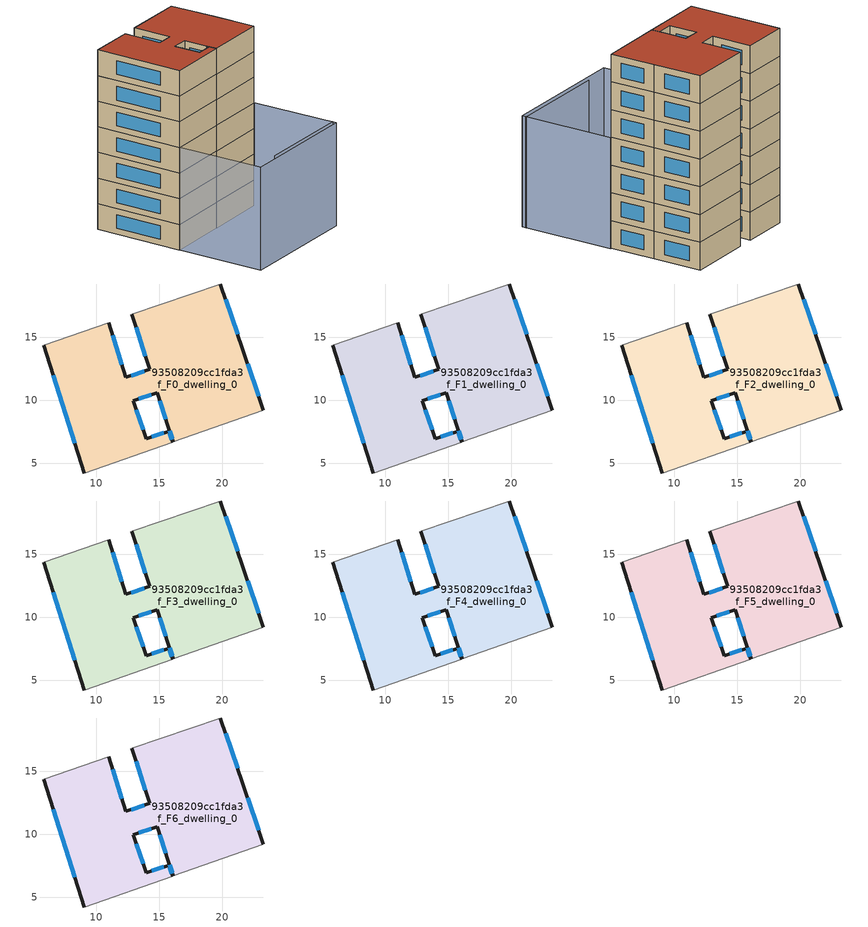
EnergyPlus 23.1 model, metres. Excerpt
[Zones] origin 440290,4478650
93508209cc1fda3f_F0_dwelling_0
 floor ground (EU_floor_Construction): 19.84,19.25 21.62,14.04 23.26,9.21 16.11,6.71 15.71,7.86 15.69,7.85 14.81,10.61 12.92,9.97 13.97,6.96 15.76,7.56 16.07,6.69 9.04,4.24 5.8,14.4 11,16.17 12.34,11.82 14.22,12.47 12.82,16.83 z0
 wall outside (EU_wall_Construction): 23.26,9.21 21.62,14.04 19.84,19.25 / 16.07,6.69 15.76,7.56 13.97,6.96 12.92,9.97 14.81,10.61 15.69,7.85 15.71,7.86 16.11,6.71 / 5.8,14.4 9.04,4.24 / 12.82,16.83 14.22,12.47 12.34,11.82 11,16.17 z0:3
 wall adiabatic (EU_wall_Construction): 19.84,19.25 12.82,16.83 / 16.11,6.71 23.26,9.21 / 9.04,4.24 16.07,6.69 / 11,16.17 5.8,14.4 z0:3
 window (EU_Window_Construction): 21.2,15.26 20.26,18.03 / 22.88,10.34 22,12.91 / 15.81,7.59 16.02,6.98 / 15.02,9.96 15.49,8.5 / 13.36,10.12 14.37,10.46 / 13.72,7.66 13.17,9.26 / 15.34,7.42 14.39,7.1 / 15.99,6.89 15.83,7.36 / 6.56,12.02 8.28,6.61 / 12.03,12.84 11.31,15.16 / 13.78,12.32 12.78,11.98 / 13.14,15.81 13.89,13.49 z0.7:2.3
93508209cc1fda3f_F1_dwelling_0
 floor to 93508209cc1fda3f_F0_dwelling_0 (EU_floor_Construction): 19.84,19.25 21.62,14.04 23.26,9.21 16.11,6.71 15.71,7.86 15.69,7.85 14.81,10.61 12.92,9.97 13.97,6.96 15.76,7.56 16.07,6.69 9.04,4.24 5.8,14.4 11,16.17 12.34,11.82 14.22,12.47 12.81,16.83 z3
 wall outside (EU_wall_Construction): 23.26,9.21 21.62,14.04 19.84,19.25 / 16.07,6.69 15.76,7.56 13.97,6.96 12.92,9.97 14.81,10.61 15.69,7.85 15.71,7.86 16.11,6.71 / 5.8,14.4 9.04,4.24 / 12.82,16.83 14.22,12.47 12.34,11.82 11,16.17 z3:6
 wall adiabatic (EU_wall_Construction): 19.84,19.25 12.82,16.83 / 16.11,6.71 23.26,9.21 / 9.04,4.24 16.07,6.69 / 11,16.17 5.8,14.4 z3:6
 window (EU_Window_Construction): 21.2,15.26 20.26,18.03 / 22.88,10.34 22,12.91 / 15.81,7.59 16.02,6.98 / 15.02,9.96 15.49,8.5 / 13.36,10.12 14.37,10.46 / 13.72,7.66 13.17,9.26 / 15.34,7.42 14.39,7.1 / 15.99,6.89 15.83,7.36 / 6.56,12.02 8.28,6.61 / 12.03,12.84 11.31,15.16 / 13.78,12.32 12.78,11.98 / 13.14,15.81 13.89,13.49 z3.7:5.3
93508209cc1fda3f_F2_dwelling_0
 floor to 93508209cc1fda3f_F1_dwelling_0 (EU_floor_Construction): 19.84,19.25 21.62,14.04 23.26,9.21 16.11,6.71 15.71,7.86 15.69,7.85 14.81,10.61 12.92,9.97 13.97,6.96 15.76,7.56 16.07,6.69 9.04,4.24 5.8,14.4 11,16.17 12.34,11.82 14.22,12.47 12.81,16.83 z6
 wall outside (EU_wall_Construction): 23.26,9.21 21.62,14.04 19.84,19.25 / 16.07,6.69 15.76,7.56 13.97,6.96 12.92,9.97 14.81,10.61 15.69,7.85 15.71,7.86 16.11,6.71 / 5.8,14.4 9.04,4.24 / 12.82,16.83 14.22,12.47 12.34,11.82 11,16.17 z6:9
 wall adiabatic (EU_wall_Construction): 19.84,19.25 12.82,16.83 / 16.11,6.71 23.26,9.21 / 9.04,4.24 16.07,6.69 / 11,16.17 5.8,14.4 z6:9
 window (EU_Window_Construction): 21.2,15.26 20.26,18.03 / 22.88,10.34 22,12.91 / 15.81,7.59 16.02,6.98 / 15.02,9.96 15.49,8.5 / 13.36,10.12 14.37,10.46 / 13.72,7.66 13.17,9.26 / 15.34,7.42 14.39,7.1 / 15.99,6.89 15.83,7.36 / 6.56,12.02 8.28,6.61 / 12.03,12.84 11.31,15.16 / 13.78,12.32 12.78,11.98 / 13.14,15.81 13.89,13.49 z6.7:8.3
93508209cc1fda3f_F3_dwelling_0
 floor to 93508209cc1fda3f_F2_dwelling_0 (EU_floor_Construction): 19.84,19.25 21.62,14.04 23.26,9.21 16.11,6.71 15.71,7.86 15.69,7.85 14.81,10.61 12.92,9.97 13.97,6.96 15.76,7.56 16.07,6.69 9.04,4.24 5.8,14.4 11,16.17 12.34,11.82 14.22,12.47 12.81,16.83 z9
 wall outside (EU_wall_Construction): 23.26,9.21 21.62,14.04 19.84,19.25 / 16.07,6.69 15.76,7.56 13.97,6.96 12.92,9.97 14.81,10.61 15.69,7.85 15.71,7.86 16.11,6.71 / 5.8,14.4 9.04,4.24 / 12.82,16.83 14.22,12.47 12.34,11.82 11,16.17 z9:12
 wall adiabatic (EU_wall_Construction): 19.84,19.25 12.82,16.83 / 16.11,6.71 23.26,9.21 / 9.04,4.24 16.07,6.69 / 11,16.17 5.8,14.4 z9:12
 window (EU_Window_Construction): 21.2,15.26 20.26,18.03 / 22.88,10.34 22,12.91 / 15.81,7.59 16.02,6.98 / 15.02,9.96 15.49,8.5 / 13.36,10.12 14.37,10.46 / 13.72,7.66 13.17,9.26 / 15.34,7.42 14.39,7.1 / 15.99,6.89 15.83,7.36 / 6.56,12.02 8.28,6.61 / 12.03,12.84 11.31,15.16 / 13.78,12.32 12.78,11.98 / 13.14,15.81 13.89,13.49 z9.7:11.3
93508209cc1fda3f_F4_dwelling_0
 floor to 93508209cc1fda3f_F3_dwelling_0 (EU_floor_Construction): 19.84,19.25 21.62,14.04 23.26,9.21 16.11,6.71 15.71,7.86 15.69,7.85 14.81,10.61 12.92,9.97 13.97,6.96 15.76,7.56 16.07,6.69 9.04,4.24 5.8,14.4 11,16.17 12.34,11.82 14.22,12.47 12.81,16.83 z12
 wall outside (EU_wall_Construction): 23.26,9.21 21.62,14.04 19.84,19.25 / 16.07,6.69 15.76,7.56 13.97,6.96 12.92,9.97 14.81,10.61 15.69,7.85 15.71,7.86 16.11,6.71 / 5.8,14.4 9.04,4.24 / 12.82,16.83 14.22,12.47 12.34,11.82 11,16.17 z12:15
 wall adiabatic (EU_wall_Construction): 19.84,19.25 12.82,16.83 / 16.11,6.71 23.26,9.21 / 9.04,4.24 16.07,6.69 / 11,16.17 5.8,14.4 z12:15
 window (EU_Window_Construction): 21.2,15.26 20.26,18.03 / 22.88,10.34 22,12.91 / 15.81,7.59 16.02,6.98 / 15.02,9.96 15.49,8.5 / 13.36,10.12 14.37,10.46 / 13.72,7.66 13.17,9.26 / 15.34,7.42 14.39,7.1 / 15.99,6.89 15.83,7.36 / 6.56,12.02 8.28,6.61 / 12.03,12.84 11.31,15.16 / 13.78,12.32 12.78,11.98 / 13.14,15.81 13.89,13.49 z12.7:14.3
93508209cc1fda3f_F5_dwelling_0
 floor to 93508209cc1fda3f_F4_dwelling_0 (EU_floor_Construction): 19.84,19.25 21.62,14.04 23.26,9.21 16.11,6.71 15.71,7.86 15.69,7.85 14.81,10.61 12.92,9.97 13.97,6.96 15.76,7.56 16.07,6.69 9.04,4.24 5.8,14.4 11,16.17 12.34,11.82 14.22,12.47 12.81,16.83 z15
 wall outside (EU_wall_Construction): 23.26,9.21 21.62,14.04 19.84,19.25 / 16.07,6.69 15.76,7.56 13.97,6.96 12.92,9.97 14.81,10.61 15.69,7.85 15.71,7.86 16.11,6.71 / 5.8,14.4 9.04,4.24 / 12.82,16.83 14.22,12.47 12.34,11.82 11,16.17 z15:18
 wall adiabatic (EU_wall_Construction): 19.84,19.25 12.82,16.83 / 16.11,6.71 23.26,9.21 / 9.04,4.24 16.07,6.69 / 11,16.17 5.8,14.4 z15:18
 window (EU_Window_Construction): 21.2,15.26 20.26,18.03 / 22.88,10.34 22,12.91 / 15.81,7.59 16.02,6.98 / 15.02,9.96 15.49,8.5 / 13.36,10.12 14.37,10.46 / 13.72,7.66 13.17,9.26 / 15.34,7.42 14.39,7.1 / 15.99,6.89 15.83,7.36 / 6.56,12.02 8.28,6.61 / 12.03,12.84 11.31,15.16 / 13.78,12.32 12.78,11.98 / 13.14,15.81 13.89,13.49 z15.7:17.3
93508209cc1fda3f_F6_dwelling_0
 floor to 93508209cc1fda3f_F5_dwelling_0 (EU_floor_Construction): 19.84,19.25 21.62,14.04 23.26,9.21 16.11,6.71 15.71,7.86 15.69,7.85 14.81,10.61 12.92,9.97 13.97,6.96 15.76,7.56 16.07,6.69 9.04,4.24 5.8,14.4 11,16.17 12.34,11.82 14.22,12.47 12.81,16.83 z18
 wall outside (EU_wall_Construction): 23.26,9.21 21.62,14.04 19.84,19.25 / 16.07,6.69 15.76,7.56 13.97,6.96 12.92,9.97 14.81,10.61 15.69,7.85 15.71,7.86 16.11,6.71 / 5.8,14.4 9.04,4.24 / 12.82,16.83 14.22,12.47 12.34,11.82 11,16.17 z18:21
 wall adiabatic (EU_wall_Construction): 19.84,19.25 12.82,16.83 / 16.11,6.71 23.26,9.21 / 9.04,4.24 16.07,6.69 / 11,16.17 5.8,14.4 z18:21
 window (EU_Window_Construction): 21.2,15.26 20.26,18.03 / 22.88,10.34 22,12.91 / 15.81,7.59 16.02,6.98 / 15.02,9.96 15.49,8.5 / 13.36,10.12 14.37,10.46 / 13.72,7.66 13.17,9.26 / 15.34,7.42 14.39,7.1 / 15.99,6.89 15.83,7.36 / 6.56,12.02 8.28,6.61 / 12.03,12.84 11.31,15.16 / 13.78,12.32 12.78,11.98 / 13.14,15.81 13.89,13.49 z18.7:20.3
 roof outside (EU_roof_Construction): 23.26,9.21 21.62,14.04 19.84,19.25 12.82,16.83 14.22,12.47 12.34,11.82 11,16.17 5.8,14.4 9.04,4.24 16.07,6.69 15.76,7.56 13.97,6.96 12.92,9.97 14.81,10.61 15.69,7.85 15.71,7.86 16.11,6.71 z21
shading: 15.63,-4 26.59,-0.32 / 12.4,-5.65 9,4.36 / 9,4.36 23.31,9.22 / 23.31,9.22 26.71,-0.78 / 26.71,-0.78 12.4,-5.65 z0:12
[Building]
EU S2 Campaign: North Axis=0; Terrain=City; Solar Distribution=FullExterior
[Site:Location]
Madrid: Latitude=40.5; Longitude=-3.5; Time Zone=1; Elevation=609
[SizingPeriod:WeatherFileDays]
AnnualSizingPeriod: Begin Month=1; Begin Day of Month=1; End Month=12; End Day of Month=31; Day of Week for Start Day=Monday; Use Weather File Daylight Saving Period=No; Use Weather File Rain and Snow Indicators=No
[MATERIAL]
EU_InternalMass_Material: Roughness=MediumRough; Thickness=0.1; Conductivity=1; Density=1800; Specific Heat=900; Thermal Absorptance=0.9; Solar Absorptance=0.7; Visible Absorptance=0.7
[MATERIAL:NOMASS] Roughness=MediumRough; Thermal Absorptance=0.9; Solar Absorptance=0.7; Visible Absorptance=0.7
Name | Thermal Resistance
EU_wall_NoMass | 0.419739
EU_roof_NoMass | 0.352165
EU_floor_NoMass | 0.608284
[WINDOWMATERIAL:SIMPLEGLAZINGSYSTEM]
EU_Window_SimpleGlazing: UFactor=4.8352; Solar Heat Gain Coefficient=0.85; Visible Transmittance=0.85
[CONSTRUCTION]
EU_wall_Construction: EU_wall_NoMass
EU_roof_Construction: EU_roof_NoMass
EU_floor_Construction: EU_floor_NoMass
EU_Window_Construction: EU_Window_SimpleGlazing
EU_InternalMass_Construction: EU_InternalMass_Material
[ZONE] Type=1; Multiplier=1; Ceiling Height=autocalculate; Volume=431.543; Floor Area=autocalculate; Part of Total Floor Area=Yes
93508209cc1fda3f_F0_dwelling_0; 93508209cc1fda3f_F1_dwelling_0; 93508209cc1fda3f_F2_dwelling_0; 93508209cc1fda3f_F3_dwelling_0; 93508209cc1fda3f_F4_dwelling_0; 93508209cc1fda3f_F5_dwelling_0; 93508209cc1fda3f_F6_dwelling_0
[INTERNALMASS] Construction=EU_InternalMass_Construction; Surface Area=143.848
Name | Zone or ZoneList
93508209cc1fda3f_F0_dwelling_0_EU_InternalMass | 93508209cc1fda3f_F0_dwelling_0
93508209cc1fda3f_F1_dwelling_0_EU_InternalMass | 93508209cc1fda3f_F1_dwelling_0
93508209cc1fda3f_F2_dwelling_0_EU_InternalMass | 93508209cc1fda3f_F2_dwelling_0
93508209cc1fda3f_F3_dwelling_0_EU_InternalMass | 93508209cc1fda3f_F3_dwelling_0
93508209cc1fda3f_F4_dwelling_0_EU_InternalMass | 93508209cc1fda3f_F4_dwelling_0
93508209cc1fda3f_F5_dwelling_0_EU_InternalMass | 93508209cc1fda3f_F5_dwelling_0
93508209cc1fda3f_F6_dwelling_0_EU_InternalMass | 93508209cc1fda3f_F6_dwelling_0
[OTHEREQUIPMENT] Fuel Type=Electricity; Design Level Calculation Method=Watts/Area; Power per Zone Floor Area=1; Fraction Latent=0; Fraction Radiant=0; Fraction Lost=0; Carbon Dioxide Generation Rate=0; EndUse Subcategory=EU_Step8_InternalGains
Name | Zone or ZoneList or Space or SpaceList | Schedule
EU_Step8_InternalGain_93508209cc1fda3f_F0_dwelling_0_f000 | 93508209cc1fda3f_F0_dwelling_0 | EU_Step8_GainSchedule_93508209cc1fda3f_F0_dwelling_0_f000
EU_Step8_InternalGain_93508209cc1fda3f_F1_dwelling_0_f000 | 93508209cc1fda3f_F1_dwelling_0 | EU_Step8_GainSchedule_93508209cc1fda3f_F1_dwelling_0_f000
EU_Step8_InternalGain_93508209cc1fda3f_F2_dwelling_0_f000 | 93508209cc1fda3f_F2_dwelling_0 | EU_Step8_GainSchedule_93508209cc1fda3f_F2_dwelling_0_f000
EU_Step8_InternalGain_93508209cc1fda3f_F3_dwelling_0_f000 | 93508209cc1fda3f_F3_dwelling_0 | EU_Step8_GainSchedule_93508209cc1fda3f_F3_dwelling_0_f000
EU_Step8_InternalGain_93508209cc1fda3f_F4_dwelling_0_f000 | 93508209cc1fda3f_F4_dwelling_0 | EU_Step8_GainSchedule_93508209cc1fda3f_F4_dwelling_0_f000
EU_Step8_InternalGain_93508209cc1fda3f_F5_dwelling_0_f000 | 93508209cc1fda3f_F5_dwelling_0 | EU_Step8_GainSchedule_93508209cc1fda3f_F5_dwelling_0_f000
EU_Step8_InternalGain_93508209cc1fda3f_F6_dwelling_0_f000 | 93508209cc1fda3f_F6_dwelling_0 | EU_Step8_GainSchedule_93508209cc1fda3f_F6_dwelling_0_f000
[ZONEVENTILATION:DESIGNFLOWRATE] Schedule=EU_AlwaysOn; Design Flow Rate Calculation Method=AirChanges/Hour; Air Changes per Hour=0.703302; Ventilation Type=Natural; Fan Pressure Rise=0; Fan Total Efficiency=1; Constant Term Coefficient=1; Temperature Term Coefficient=0; Velocity Term Coefficient=0; Velocity Squared Term Coefficient=0; Minimum Indoor Temperature=-100; Maximum Indoor Temperature=100; Delta Temperature=-100; Minimum Outdoor Temperature=-100; Maximum Outdoor Temperature=100; Maximum Wind Speed=40
Name | Zone or ZoneList or Space or SpaceList
EU_ConstantAir_93508209cc1fda3f_F0_dwelling_0 | 93508209cc1fda3f_F0_dwelling_0
EU_ConstantAir_93508209cc1fda3f_F1_dwelling_0 | 93508209cc1fda3f_F1_dwelling_0
EU_ConstantAir_93508209cc1fda3f_F2_dwelling_0 | 93508209cc1fda3f_F2_dwelling_0
EU_ConstantAir_93508209cc1fda3f_F3_dwelling_0 | 93508209cc1fda3f_F3_dwelling_0
EU_ConstantAir_93508209cc1fda3f_F4_dwelling_0 | 93508209cc1fda3f_F4_dwelling_0
EU_ConstantAir_93508209cc1fda3f_F5_dwelling_0 | 93508209cc1fda3f_F5_dwelling_0
EU_ConstantAir_93508209cc1fda3f_F6_dwelling_0 | 93508209cc1fda3f_F6_dwelling_0
[HVACTEMPLATE:THERMOSTAT] Constant Heating Setpoint=20; Constant Cooling Setpoint=50
EU_HeatOnly_93508209cc1fda3f_F0_dwelling_0; EU_HeatOnly_93508209cc1fda3f_F1_dwelling_0; EU_HeatOnly_93508209cc1fda3f_F2_dwelling_0; EU_HeatOnly_93508209cc1fda3f_F3_dwelling_0; EU_HeatOnly_93508209cc1fda3f_F4_dwelling_0; EU_HeatOnly_93508209cc1fda3f_F5_dwelling_0; EU_HeatOnly_93508209cc1fda3f_F6_dwelling_0
[HVACTEMPLATE:ZONE:IDEALLOADSAIRSYSTEM] System Availability Schedule=EU_AlwaysOn; Maximum Heating Supply Air Temperature=50; Minimum Cooling Supply Air Temperature=13; Maximum Heating Supply Air Humidity Ratio=0.0156; Minimum Cooling Supply Air Humidity Ratio=0.0077; Heating Limit=NoLimit; Cooling Limit=NoLimit; Heating Availability Schedule=EU_AlwaysOn; Cooling Availability Schedule=EU_CoolingOff; Dehumidification Control Type=ConstantSensibleHeatRatio; Cooling Sensible Heat Ratio=0.7; Dehumidification Setpoint=60; Humidification Control Type=None; Humidification Setpoint=30; Outdoor Air Method=None; Outdoor Air Flow Rate per Person=0.00944; Outdoor Air Flow Rate per Zone Floor Area=0; Outdoor Air Flow Rate per Zone=0; Demand Controlled Ventilation Type=None; Outdoor Air Economizer Type=NoEconomizer; Heat Recovery Type=None; Sensible Heat Recovery Effectiveness=0.7; Latent Heat Recovery Effectiveness=0.65
Name | Template Thermostat
93508209cc1fda3f_F0_dwelling_0 | EU_HeatOnly_93508209cc1fda3f_F0_dwelling_0
93508209cc1fda3f_F1_dwelling_0 | EU_HeatOnly_93508209cc1fda3f_F1_dwelling_0
93508209cc1fda3f_F2_dwelling_0 | EU_HeatOnly_93508209cc1fda3f_F2_dwelling_0
93508209cc1fda3f_F3_dwelling_0 | EU_HeatOnly_93508209cc1fda3f_F3_dwelling_0
93508209cc1fda3f_F4_dwelling_0 | EU_HeatOnly_93508209cc1fda3f_F4_dwelling_0
93508209cc1fda3f_F5_dwelling_0 | EU_HeatOnly_93508209cc1fda3f_F5_dwelling_0
93508209cc1fda3f_F6_dwelling_0 | EU_HeatOnly_93508209cc1fda3f_F6_dwelling_0
[SIZING:ZONE] Zone Cooling Design Supply Air Temperature Input Method=SupplyAirTemperature; Zone Cooling Design Supply Air Temperature=13; Zone Heating Design Supply Air Temperature Input Method=SupplyAirTemperature; Zone Heating Design Supply Air Temperature=50; Zone Cooling Design Supply Air Humidity Ratio=0.008; Zone Heating Design Supply Air Humidity Ratio=0.008; Cooling Design Air Flow Method=DesignDay; Cooling Design Air Flow Rate=0; Cooling Minimum Air Flow per Zone Floor Area=0.000762; Cooling Minimum Air Flow=0; Cooling Minimum Air Flow Fraction=0.2; Heating Design Air Flow Method=DesignDay; Heating Design Air Flow Rate=0; Heating Maximum Air Flow per Zone Floor Area=0.002032; Heating Maximum Air Flow=0.141576; Heating Maximum Air Flow Fraction=0.3; Account for Dedicated Outdoor Air System=No; Dedicated Outdoor Air System Control Strategy=NeutralSupplyAir; Dedicated Outdoor Air Low Setpoint Temperature for Design=autosize; Dedicated Outdoor Air High Setpoint Temperature for Design=autosize; Zone Load Sizing Method=Sensible Load Only No Latent Load; Zone Latent Cooling Design Supply Air Humidity Ratio Input Method=HumidityRatioDifference; Zone Cooling Design Supply Air Humidity Ratio Difference=0.005; Zone Latent Heating Design Supply Air Humidity Ratio Input Method=HumidityRatioDifference; Zone Humidification Design Supply Air Humidity Ratio Difference=0.005
93508209cc1fda3f_F0_dwelling_0; 93508209cc1fda3f_F1_dwelling_0; 93508209cc1fda3f_F2_dwelling_0; 93508209cc1fda3f_F3_dwelling_0; 93508209cc1fda3f_F4_dwelling_0; 93508209cc1fda3f_F5_dwelling_0; 93508209cc1fda3f_F6_dwelling_0
[SCHEDULE:CONSTANT]
Name | Hourly Value
EU_AlwaysOn | 1
EU_CoolingOff | 0
[SCHEDULE:FILE] Column Number=1; Rows to Skip at Top=0; Number of Hours of Data=8760; Column Separator=Comma; Interpolate to Timestep=No; Minutes per Item=60; Adjust Schedule for Daylight Savings=Yes
Name | File
EU_Step8_GainSchedule_93508209cc1fda3f_F0_dwelling_0_f000 | ../../schedules/93508209cc1fda3f/93508209cc1fda3f_F0_dwelling_0_f000_gain.csv
EU_Step8_GainSchedule_93508209cc1fda3f_F1_dwelling_0_f000 | ../../schedules/93508209cc1fda3f/93508209cc1fda3f_F1_dwelling_0_f000_gain.csv
EU_Step8_GainSchedule_93508209cc1fda3f_F2_dwelling_0_f000 | ../../schedules/93508209cc1fda3f/93508209cc1fda3f_F2_dwelling_0_f000_gain.csv
EU_Step8_GainSchedule_93508209cc1fda3f_F3_dwelling_0_f000 | ../../schedules/93508209cc1fda3f/93508209cc1fda3f_F3_dwelling_0_f000_gain.csv
EU_Step8_GainSchedule_93508209cc1fda3f_F4_dwelling_0_f000 | ../../schedules/93508209cc1fda3f/93508209cc1fda3f_F4_dwelling_0_f000_gain.csv
EU_Step8_GainSchedule_93508209cc1fda3f_F5_dwelling_0_f000 | ../../schedules/93508209cc1fda3f/93508209cc1fda3f_F5_dwelling_0_f000_gain.csv
EU_Step8_GainSchedule_93508209cc1fda3f_F6_dwelling_0_f000 | ../../schedules/93508209cc1fda3f/93508209cc1fda3f_F6_dwelling_0_f000_gain.csv
